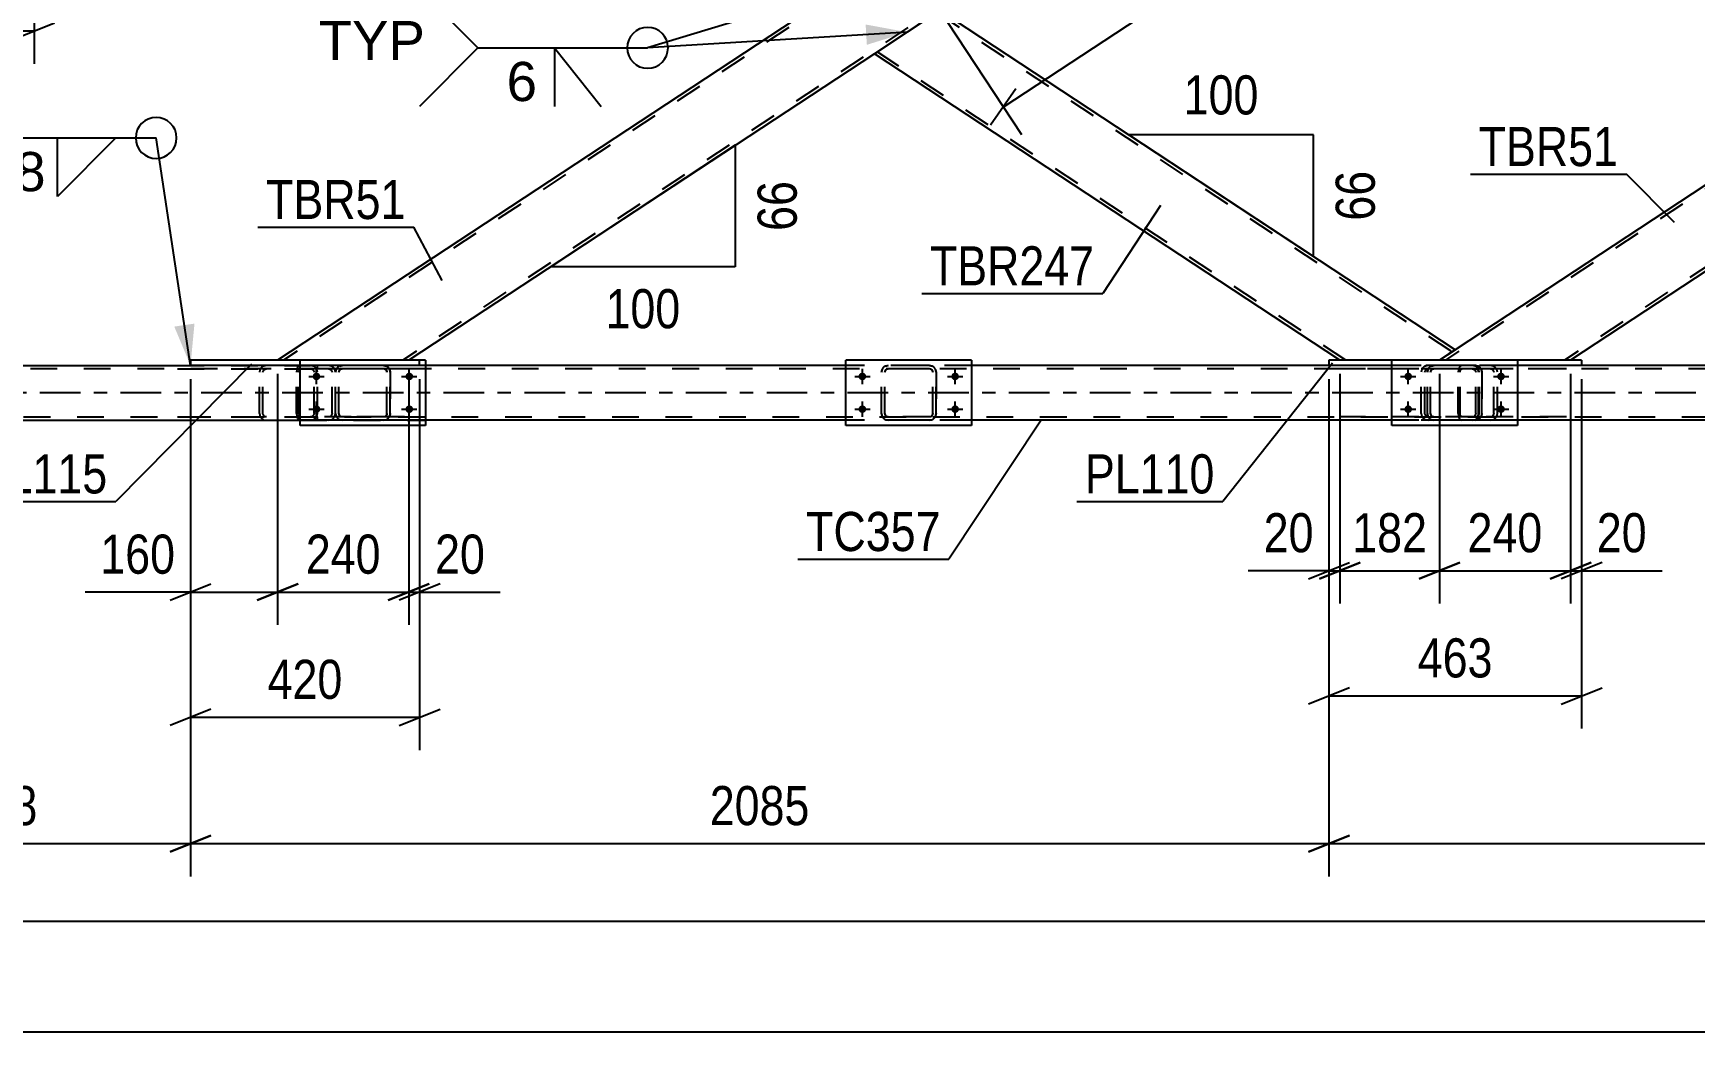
# Model space of a CAD drawing. Header units: millimetres. Extents: x -853 to 336, y -866 to -25.
# Drawn here: x -791.7 to -669.9, y -183.7 to -110.5 of the extents above; entities that cross this region are included whole.
import ezdxf

# ---------------------------------------------------------------- set-up
doc = ezdxf.new("R2010")
doc.units = ezdxf.units.MM
doc.linetypes.add('DXK_LINE_DOT2', pattern=[3.9198, 1.9599, -1.9599])
doc.linetypes.add('DXK_LINE_DOT3', pattern=[5.9187, 2.979, -0.9799, 0.9799, -0.9799])
doc.styles.add('Arial', font='ARIAL.TTF', dxfattribs={"height": 0.2})
doc.styles.add('Arial Narrow', font='ARIALN.TTF', dxfattribs={"height": 0.2})

# ---------------------------------------------------------------- blocks, each defined once
blk = doc.blocks.new('Part-570393679-2955 - 2533')
at = {"color": 7, "linetype": 'DXK_LINE_DOT2'}
for p, q in [((-697.03, -84.28), (-773.35, -134.48)), ((-688.3, -84.28), (-764.61, -134.48)), ((-687.86, -84.28), (-697.47, -84.28)), ((-730.06, -105.72), (-734.87, -108.88)), ((-725.26, -108.88), (-730.06, -112.04)), ((-764.18, -134.48), (-773.79, -134.48))]:
    blk.add_line(p, q, dxfattribs=at)
at = {"color": 2, "linetype": 'Continuous'}
for p, q in [((-697.47, -84.28), (-730.06, -105.72)), ((-687.86, -84.28), (-725.26, -108.88)), ((-734.87, -108.88), (-773.79, -134.48)), ((-730.06, -112.04), (-764.18, -134.48))]:
    blk.add_line(p, q, dxfattribs=at)
blk = doc.blocks.new('Part-570393679-2657 - 2533')
at = {"color": 7, "linetype": 'DXK_LINE_DOT2'}
for p, q in [((-781.12, -134.88), (-771.38, -134.88)), ((-781.12, -135.12), (-771.38, -135.12)), ((-774.61, -134.88), (-774.81, -134.92)), ((-774.79, -135.19), (-774.71, -135.14)), ((-774.71, -135.14), (-774.61, -135.12)), ((-771.18, -134.92), (-771.38, -134.88)), ((-771.38, -135.12), (-771.28, -135.14)), ((-771.28, -135.14), (-771.2, -135.19)), ((-775.09, -135.19), (-775.12, -135.36)), ((-775.12, -138.4), (-775.12, -135.36)), ((-775.08, -135.18), (-775.09, -135.19)), ((-774.87, -135.36), (-774.85, -135.27)), ((-774.87, -138.4), (-774.87, -135.36)), ((-774.85, -135.27), (-774.79, -135.19)), ((-771.2, -135.19), (-771.14, -135.27)), ((-771.14, -135.27), (-771.12, -135.36)), ((-771.12, -138.4), (-771.12, -135.36)), ((-770.87, -135.36), (-770.91, -135.18)), ((-770.87, -138.4), (-770.87, -135.36)), ((-781.12, -138.64), (-771.38, -138.64)), ((-775.12, -138.4), (-775.1, -138.5)), ((-775.1, -138.5), (-775.08, -138.59)), ((-774.85, -138.5), (-774.87, -138.4)), ((-774.79, -138.57), (-774.85, -138.5)), ((-774.71, -138.63), (-774.79, -138.57)), ((-774.61, -138.64), (-774.71, -138.63)), ((-771.28, -138.63), (-771.38, -138.64)), ((-771.2, -138.57), (-771.28, -138.63)), ((-771.14, -138.5), (-771.2, -138.57)), ((-771.12, -138.4), (-771.14, -138.5)), ((-770.91, -138.59), (-770.87, -138.4)), ((-781.12, -138.88), (-771.38, -138.88)), ((-774.81, -138.85), (-774.61, -138.88)), ((-771.38, -138.88), (-771.18, -138.85))]:
    blk.add_line(p, q, dxfattribs=at)
for centre, start, end in [((-774.63, -135.38), 110.7583, 155.68), ((-771.36, -135.38), 24.32, 69.2417), ((-774.63, -138.38), 204.32, 249.2417), ((-771.36, -138.38), 290.7583, 335.68)]:
    blk.add_arc(centre, 0.496, start, end, dxfattribs=at)
blk = doc.blocks.new('Part-570393679-2609 - 2533')
at = {"color": 2, "linetype": 'Continuous'}
for p, q in [((-780.17, -134.48), (-780.17, -134.88)), ((-772.14, -134.48), (-780.17, -134.48)), ((-772.14, -134.88), (-780.17, -134.88))]:
    blk.add_line(p, q, dxfattribs=at)
at = {"color": 7, "linetype": 'DXK_LINE_DOT2'}
for p, q in [((-763.38, -134.48), (-772.14, -134.48)), ((-763.38, -134.88), (-772.14, -134.88)), ((-763.38, -134.88), (-763.38, -134.48))]:
    blk.add_line(p, q, dxfattribs=at)
blk = doc.blocks.new('Part-570393679-2732 - 2533')
at = {"color": 7, "linetype": 'DXK_LINE_DOT2'}
for p, q in [((-611.9, -84.28), (-688.22, -134.48)), ((-603.17, -84.28), (-679.48, -134.48)), ((-602.73, -84.28), (-612.34, -84.28)), ((-644.93, -105.72), (-649.73, -108.88)), ((-640.13, -108.88), (-644.93, -112.04)), ((-687.5, -133.72), (-688.65, -134.48)), ((-679.04, -134.48), (-688.65, -134.48))]:
    blk.add_line(p, q, dxfattribs=at)
at = {"color": 2, "linetype": 'Continuous'}
for p, q in [((-612.34, -84.28), (-644.93, -105.72)), ((-602.73, -84.28), (-640.13, -108.88)), ((-649.73, -108.88), (-687.5, -133.72)), ((-644.93, -112.04), (-679.04, -134.48))]:
    blk.add_line(p, q, dxfattribs=at)
blk = doc.blocks.new('Part-570393679-2752 - 2533')
at = {"color": 7, "linetype": 'DXK_LINE_DOT2'}
for p, q in [((-686.24, -134.88), (-695.99, -134.88)), ((-686.24, -135.12), (-695.99, -135.12)), ((-689.48, -134.88), (-689.67, -134.92)), ((-689.66, -135.19), (-689.58, -135.14)), ((-689.58, -135.14), (-689.48, -135.12)), ((-686.05, -134.92), (-686.24, -134.88)), ((-686.24, -135.12), (-686.15, -135.14)), ((-686.15, -135.14), (-686.06, -135.19)), ((-689.95, -135.18), (-689.99, -135.36)), ((-689.99, -138.4), (-689.99, -135.36)), ((-689.73, -135.36), (-689.71, -135.27)), ((-689.73, -138.4), (-689.73, -135.36)), ((-689.71, -135.27), (-689.66, -135.19)), ((-686.06, -135.19), (-686.01, -135.27)), ((-686.01, -135.27), (-685.99, -135.36)), ((-685.99, -138.4), (-685.99, -135.36)), ((-685.73, -135.36), (-685.77, -135.18)), ((-685.73, -138.4), (-685.73, -135.36)), ((-686.24, -138.64), (-695.99, -138.64)), ((-689.99, -138.4), (-689.95, -138.59)), ((-689.71, -138.5), (-689.73, -138.4)), ((-689.66, -138.57), (-689.71, -138.5)), ((-689.58, -138.63), (-689.66, -138.57)), ((-689.48, -138.64), (-689.58, -138.63)), ((-686.15, -138.63), (-686.24, -138.64)), ((-686.06, -138.57), (-686.15, -138.63)), ((-686.01, -138.5), (-686.06, -138.57)), ((-685.99, -138.4), (-686.01, -138.5)), ((-685.77, -138.59), (-685.73, -138.4)), ((-686.24, -138.88), (-695.99, -138.88)), ((-689.67, -138.85), (-689.48, -138.88)), ((-686.24, -138.88), (-686.05, -138.85))]:
    blk.add_line(p, q, dxfattribs=at)
for centre, start, end in [((-689.5, -135.38), 110.7583, 155.68), ((-686.22, -135.38), 24.32, 69.2417), ((-689.5, -138.38), 204.32, 249.2417), ((-686.22, -138.38), 290.7583, 335.68)]:
    blk.add_arc(centre, 0.496, start, end, dxfattribs=at)
blk = doc.blocks.new('Part-570393679-2786 - 2533')
at = {"color": 7, "linetype": 'DXK_LINE_DOT2'}
for p, q in [((-154.94, -135.12), (-808.08, -135.12)), ((-185.95, -134.88), (-780.17, -134.88)), ((-762.94, -134.88), (-780.17, -134.88)), ((-722.94, -134.88), (-732.14, -134.88)), ((-678.24, -134.88), (-696.75, -134.88)), ((-808.08, -138.64), (-154.94, -138.64)), ((-154.94, -138.88), (-772.14, -138.88)), ((-772.14, -138.88), (-762.94, -138.88)), ((-722.94, -138.88), (-732.14, -138.88)), ((-682.94, -138.88), (-692.14, -138.88))]:
    blk.add_line(p, q, dxfattribs=at)
at = {"color": 2, "linetype": 'Continuous'}
for p, q in [((-798.35, -134.88), (-780.17, -134.88)), ((-732.14, -134.88), (-762.94, -134.88)), ((-696.75, -134.88), (-722.94, -134.88)), ((-652.14, -134.88), (-678.24, -134.88)), ((-798.35, -138.88), (-772.14, -138.88)), ((-732.14, -138.88), (-762.94, -138.88)), ((-692.14, -138.88), (-722.94, -138.88)), ((-652.14, -138.88), (-682.94, -138.88))]:
    blk.add_line(p, q, dxfattribs=at)
at = {"color": 7, "linetype": 'DXK_LINE_DOT3'}
blk.add_line((-154.94, -136.88), (-808.08, -136.88), dxfattribs=at)
blk = doc.blocks.new('Part-570393679-2891 - 2533')
at = {"color": 2, "linetype": 'Continuous'}
for p, q in [((-696.75, -134.48), (-696.75, -134.88)), ((-692.14, -134.48), (-696.75, -134.48)), ((-692.14, -134.88), (-696.75, -134.88)), ((-678.24, -134.48), (-682.94, -134.48)), ((-678.24, -134.88), (-682.94, -134.88)), ((-678.24, -134.48), (-678.24, -134.88))]:
    blk.add_line(p, q, dxfattribs=at)
at = {"color": 7, "linetype": 'DXK_LINE_DOT2'}
for p, q in [((-682.94, -134.48), (-692.14, -134.48)), ((-682.94, -134.88), (-692.14, -134.88))]:
    blk.add_line(p, q, dxfattribs=at)
blk = doc.blocks.new('Part-570393679-2960 - 2533')
at = {"color": 2, "linetype": 'Continuous'}
for p, q in [((-725.26, -108.88), (-730.06, -112.04)), ((-687.5, -133.72), (-725.26, -108.88)), ((-695.95, -134.48), (-730.06, -112.04)), ((-687.53, -133.75), (-688.65, -134.48)), ((-687.5, -133.72), (-687.53, -133.75))]:
    blk.add_line(p, q, dxfattribs=at)
at = {"color": 7, "linetype": 'DXK_LINE_DOT2'}
for p, q in [((-725.48, -109.03), (-687.72, -133.87)), ((-729.85, -111.9), (-729.83, -111.89)), ((-695.51, -134.48), (-729.85, -111.9)), ((-687.72, -133.87), (-687.93, -134.01)), ((-687.5, -133.72), (-687.5, -133.72)), ((-688.65, -134.48), (-695.95, -134.48))]:
    blk.add_line(p, q, dxfattribs=at)
blk = doc.blocks.new('Part-570393679-2987 - 2533')
at = {"color": 7, "linetype": 'DXK_LINE_DOT2'}
for p, q in [((-772.33, -135.02), (-772.39, -135.18)), ((-772.25, -134.92), (-772.33, -135.02)), ((-772.14, -134.88), (-772.25, -134.92)), ((-772.24, -135.19), (-772.19, -135.14)), ((-772.19, -135.14), (-772.14, -135.12)), ((-764.48, -134.88), (-772.14, -134.88)), ((-764.48, -135.12), (-772.14, -135.12)), ((-770.87, -135.12), (-770.87, -134.88)), ((-769.86, -134.92), (-770.05, -134.88)), ((-770.05, -135.12), (-769.96, -135.14)), ((-769.96, -135.14), (-769.87, -135.19)), ((-772.39, -135.18), (-772.41, -135.36)), ((-772.41, -138.4), (-772.41, -135.36)), ((-772.28, -135.36), (-772.27, -135.27)), ((-772.28, -138.4), (-772.28, -135.36)), ((-772.27, -135.27), (-772.24, -135.19)), ((-769.87, -135.19), (-769.82, -135.27)), ((-769.82, -135.27), (-769.8, -135.36)), ((-769.8, -138.4), (-769.8, -135.36)), ((-769.55, -135.36), (-769.59, -135.18)), ((-769.55, -138.4), (-769.55, -135.36)), ((-772.41, -138.4), (-772.39, -138.59)), ((-772.39, -138.59), (-772.33, -138.74)), ((-772.33, -138.74), (-772.25, -138.85)), ((-772.27, -138.5), (-772.28, -138.4)), ((-772.24, -138.57), (-772.27, -138.5)), ((-772.19, -138.63), (-772.24, -138.57)), ((-772.14, -138.64), (-772.19, -138.63)), ((-764.48, -138.64), (-772.14, -138.64)), ((-770.87, -138.88), (-770.87, -138.64)), ((-769.96, -138.63), (-770.05, -138.64)), ((-769.87, -138.57), (-769.96, -138.63)), ((-769.82, -138.5), (-769.87, -138.57)), ((-769.8, -138.4), (-769.82, -138.5)), ((-769.59, -138.59), (-769.55, -138.4)), ((-772.25, -138.85), (-772.14, -138.88)), ((-764.48, -138.88), (-772.14, -138.88)), ((-770.05, -138.88), (-769.86, -138.85))]:
    blk.add_line(p, q, dxfattribs=at)
for centre, start, end in [((-770.04, -135.38), 23.8494, 68.8059), ((-770.04, -138.39), 291.1941, 336.1506)]:
    blk.add_arc(centre, 0.492, start, end, dxfattribs=at)
blk = doc.blocks.new('Part-570393679-2988 - 2533')
at = {"color": 7, "linetype": 'DXK_LINE_DOT2'}
for p, q in [((-687.2, -135.02), (-687.26, -135.18)), ((-687.11, -134.92), (-687.2, -135.02)), ((-687.01, -134.88), (-687.11, -134.92)), ((-687.1, -135.19), (-687.06, -135.14)), ((-687.06, -135.14), (-687.01, -135.12)), ((-679.34, -134.88), (-687.01, -134.88)), ((-679.34, -135.12), (-687.01, -135.12)), ((-685.73, -135.12), (-685.73, -134.88)), ((-684.72, -134.92), (-684.92, -134.88)), ((-684.92, -135.12), (-684.82, -135.14)), ((-684.82, -135.14), (-684.74, -135.19)), ((-687.26, -135.18), (-687.28, -135.36)), ((-687.28, -138.4), (-687.28, -135.36)), ((-687.14, -135.36), (-687.13, -135.27)), ((-687.14, -138.4), (-687.14, -135.36)), ((-687.13, -135.27), (-687.1, -135.19)), ((-684.74, -135.19), (-684.68, -135.27)), ((-684.68, -135.27), (-684.67, -135.36)), ((-684.67, -138.4), (-684.67, -135.36)), ((-684.41, -135.36), (-684.45, -135.18)), ((-684.41, -138.4), (-684.41, -135.36)), ((-687.28, -138.4), (-687.26, -138.59)), ((-687.26, -138.59), (-687.2, -138.74)), ((-687.2, -138.74), (-687.11, -138.85)), ((-687.13, -138.5), (-687.14, -138.4)), ((-687.1, -138.57), (-687.13, -138.5)), ((-687.06, -138.63), (-687.1, -138.57)), ((-687.01, -138.64), (-687.06, -138.63)), ((-679.34, -138.64), (-687.01, -138.64)), ((-685.73, -138.88), (-685.73, -138.64)), ((-684.82, -138.63), (-684.92, -138.64)), ((-684.74, -138.57), (-684.82, -138.63)), ((-684.68, -138.5), (-684.74, -138.57)), ((-684.67, -138.4), (-684.68, -138.5)), ((-684.45, -138.59), (-684.41, -138.4)), ((-687.11, -138.85), (-687.01, -138.88)), ((-679.34, -138.88), (-687.01, -138.88)), ((-684.92, -138.88), (-684.72, -138.85))]:
    blk.add_line(p, q, dxfattribs=at)
for centre, start, end in [((-684.9, -135.38), 23.8494, 68.8059), ((-684.9, -138.39), 291.1941, 336.1506)]:
    blk.add_arc(centre, 0.492, start, end, dxfattribs=at)
blk = doc.blocks.new('Bolt-570393679-3149 - 2533')
at = {"linetype": 'Continuous'}
for points in [[(-690.94, -135.4, -1), (-690.94, -135.96, -1)], [(-684.14, -135.4, -1), (-684.14, -135.96, -1)], [(-690.94, -137.8, -1), (-690.94, -138.36, -1)], [(-684.14, -137.8, -1), (-684.14, -138.36, -1)]]:
    blk.add_hatch(color=1, dxfattribs=at).paths.add_polyline_path(points)
at = {"color": 1, "linetype": 'Continuous'}
for p, q in [((-690.94, -136.24), (-690.94, -135.12)), ((-684.14, -136.24), (-684.14, -135.12)), ((-691.5, -135.68), (-690.38, -135.68)), ((-684.7, -135.68), (-683.58, -135.68)), ((-690.94, -138.64), (-690.94, -137.52)), ((-684.14, -138.64), (-684.14, -137.52)), ((-691.5, -138.08), (-690.38, -138.08)), ((-684.7, -138.08), (-683.58, -138.08))]:
    blk.add_line(p, q, dxfattribs=at)
blk = doc.blocks.new('Part-570393679-3087 - 2533')
at = {"color": 2, "linetype": 'Continuous'}
for p, q in [((-762.94, -134.48), (-772.14, -134.48)), ((-772.14, -139.28), (-772.14, -134.48)), ((-762.94, -134.48), (-762.94, -139.28)), ((-762.94, -139.28), (-772.14, -139.28))]:
    blk.add_line(p, q, dxfattribs=at)
blk = doc.blocks.new('Part-570393679-3072 - 2533')
at = {"color": 2, "linetype": 'Continuous'}
for p, q in [((-722.94, -134.48), (-732.14, -134.48)), ((-732.14, -139.28), (-732.14, -134.48)), ((-722.94, -134.48), (-722.94, -139.28)), ((-722.94, -139.28), (-732.14, -139.28))]:
    blk.add_line(p, q, dxfattribs=at)
blk = doc.blocks.new('Part-570393679-3080 - 2533')
at = {"color": 7, "linetype": 'DXK_LINE_DOT2'}
for p, q in [((-769.24, -134.92), (-769.06, -134.88)), ((-769.06, -134.88), (-769.24, -134.92)), ((-769.23, -135.19), (-769.15, -135.14)), ((-769.15, -135.14), (-769.23, -135.19)), ((-769.15, -135.14), (-769.06, -135.12)), ((-766.02, -134.88), (-769.06, -134.88)), ((-766.02, -135.12), (-769.06, -135.12)), ((-766.02, -134.88), (-765.83, -134.92)), ((-765.83, -134.92), (-766.02, -134.88)), ((-765.92, -135.14), (-766.02, -135.12)), ((-765.92, -135.14), (-765.85, -135.19)), ((-765.85, -135.19), (-765.92, -135.14)), ((-769.54, -135.36), (-769.5, -135.18)), ((-769.5, -135.18), (-769.54, -135.36)), ((-769.54, -138.4), (-769.54, -135.36)), ((-769.54, -135.36), (-769.54, -135.36)), ((-769.54, -138.4), (-769.54, -135.36)), ((-769.3, -135.36), (-769.28, -135.27)), ((-769.28, -135.27), (-769.3, -135.36)), ((-769.3, -138.4), (-769.3, -135.36)), ((-769.3, -135.36), (-769.3, -135.36)), ((-769.3, -138.4), (-769.3, -135.36)), ((-769.28, -135.27), (-769.23, -135.19)), ((-769.23, -135.19), (-769.28, -135.27)), ((-765.85, -135.19), (-765.79, -135.27)), ((-765.79, -135.27), (-765.85, -135.19)), ((-765.79, -135.27), (-765.78, -135.36)), ((-765.78, -135.36), (-765.79, -135.27)), ((-765.78, -138.4), (-765.78, -135.36)), ((-765.78, -135.36), (-765.78, -135.36)), ((-765.78, -138.4), (-765.78, -135.36)), ((-765.57, -135.18), (-765.54, -135.36)), ((-765.54, -135.36), (-765.57, -135.18)), ((-765.54, -138.4), (-765.54, -135.36)), ((-765.54, -135.36), (-765.54, -135.36)), ((-765.54, -135.36), (-765.54, -138.4)), ((-769.54, -138.4), (-769.54, -138.4)), ((-769.5, -138.59), (-769.54, -138.4)), ((-769.54, -138.4), (-769.5, -138.59)), ((-769.3, -138.4), (-769.3, -138.4)), ((-769.28, -138.5), (-769.3, -138.4)), ((-769.3, -138.4), (-769.28, -138.5)), ((-769.23, -138.57), (-769.28, -138.5)), ((-769.28, -138.5), (-769.23, -138.57)), ((-769.15, -138.63), (-769.23, -138.57)), ((-769.23, -138.57), (-769.15, -138.63)), ((-769.06, -138.64), (-769.15, -138.63)), ((-766.02, -138.64), (-769.06, -138.64)), ((-765.92, -138.63), (-766.02, -138.64)), ((-765.85, -138.57), (-765.92, -138.63)), ((-765.92, -138.63), (-765.85, -138.57)), ((-765.79, -138.5), (-765.85, -138.57)), ((-765.85, -138.57), (-765.79, -138.5)), ((-765.78, -138.4), (-765.79, -138.5)), ((-765.79, -138.5), (-765.78, -138.4)), ((-765.78, -138.4), (-765.78, -138.4)), ((-765.54, -138.4), (-765.57, -138.59)), ((-765.57, -138.59), (-765.54, -138.4)), ((-765.54, -138.4), (-765.54, -138.4)), ((-769.06, -138.88), (-769.24, -138.85)), ((-769.24, -138.85), (-769.06, -138.88)), ((-766.02, -138.88), (-769.06, -138.88)), ((-765.83, -138.85), (-766.02, -138.88)), ((-766.02, -138.88), (-765.83, -138.85))]:
    blk.add_line(p, q, dxfattribs=at)
at = {"color": 7, "linetype": 'DXK_LINE_DOT3'}
blk.add_line((-767.54, -136.88), (-767.54, -136.88), dxfattribs=at)
at = {"color": 7, "linetype": 'DXK_LINE_DOT2'}
for centre, start, end in [((-769.06, -135.36), 112.5, 157.5), ((-769.06, -135.36), 112.5, 157.5), ((-766.02, -135.36), 22.5, 67.5), ((-766.02, -135.36), 22.5, 67.5), ((-769.06, -138.4), 202.5, 247.5), ((-769.06, -138.4), 202.5, 247.5), ((-766.02, -138.4), 292.5, 337.5), ((-766.02, -138.4), 292.5, 337.5)]:
    blk.add_arc(centre, 0.48, start, end, dxfattribs=at)
blk = doc.blocks.new('Part-570393679-3100 - 2533')
at = {"color": 7, "linetype": 'DXK_LINE_DOT2'}
for p, q in [((-729.24, -134.92), (-729.06, -134.88)), ((-729.06, -134.88), (-729.24, -134.92)), ((-729.23, -135.19), (-729.15, -135.14)), ((-729.15, -135.14), (-729.23, -135.19)), ((-729.15, -135.14), (-729.06, -135.12)), ((-726.02, -134.88), (-729.06, -134.88)), ((-726.02, -135.12), (-729.06, -135.12)), ((-726.02, -134.88), (-725.83, -134.92)), ((-725.83, -134.92), (-726.02, -134.88)), ((-725.92, -135.14), (-726.02, -135.12)), ((-725.92, -135.14), (-725.85, -135.19)), ((-725.85, -135.19), (-725.92, -135.14)), ((-729.54, -135.36), (-729.5, -135.18)), ((-729.5, -135.18), (-729.54, -135.36)), ((-729.54, -138.4), (-729.54, -135.36)), ((-729.54, -135.36), (-729.54, -135.36)), ((-729.54, -138.4), (-729.54, -135.36)), ((-729.3, -135.36), (-729.28, -135.27)), ((-729.28, -135.27), (-729.3, -135.36)), ((-729.3, -138.4), (-729.3, -135.36)), ((-729.3, -135.36), (-729.3, -135.36)), ((-729.3, -138.4), (-729.3, -135.36)), ((-729.28, -135.27), (-729.23, -135.19)), ((-729.23, -135.19), (-729.28, -135.27)), ((-725.85, -135.19), (-725.79, -135.27)), ((-725.79, -135.27), (-725.85, -135.19)), ((-725.79, -135.27), (-725.78, -135.36)), ((-725.78, -135.36), (-725.79, -135.27)), ((-725.78, -138.4), (-725.78, -135.36)), ((-725.78, -135.36), (-725.78, -135.36)), ((-725.78, -138.4), (-725.78, -135.36)), ((-725.57, -135.18), (-725.54, -135.36)), ((-725.54, -135.36), (-725.57, -135.18)), ((-725.54, -138.4), (-725.54, -135.36)), ((-725.54, -135.36), (-725.54, -135.36)), ((-725.54, -135.36), (-725.54, -138.4)), ((-729.54, -138.4), (-729.54, -138.4)), ((-729.5, -138.59), (-729.54, -138.4)), ((-729.54, -138.4), (-729.5, -138.59)), ((-729.3, -138.4), (-729.3, -138.4)), ((-729.28, -138.5), (-729.3, -138.4)), ((-729.3, -138.4), (-729.28, -138.5)), ((-729.23, -138.57), (-729.28, -138.5)), ((-729.28, -138.5), (-729.23, -138.57)), ((-729.15, -138.63), (-729.23, -138.57)), ((-729.23, -138.57), (-729.15, -138.63)), ((-729.06, -138.64), (-729.15, -138.63)), ((-726.02, -138.64), (-729.06, -138.64)), ((-725.92, -138.63), (-726.02, -138.64)), ((-725.85, -138.57), (-725.92, -138.63)), ((-725.92, -138.63), (-725.85, -138.57)), ((-725.79, -138.5), (-725.85, -138.57)), ((-725.85, -138.57), (-725.79, -138.5)), ((-725.78, -138.4), (-725.79, -138.5)), ((-725.79, -138.5), (-725.78, -138.4)), ((-725.78, -138.4), (-725.78, -138.4)), ((-725.54, -138.4), (-725.57, -138.59)), ((-725.57, -138.59), (-725.54, -138.4)), ((-725.54, -138.4), (-725.54, -138.4)), ((-729.06, -138.88), (-729.24, -138.85)), ((-729.24, -138.85), (-729.06, -138.88)), ((-726.02, -138.88), (-729.06, -138.88)), ((-725.83, -138.85), (-726.02, -138.88)), ((-726.02, -138.88), (-725.83, -138.85))]:
    blk.add_line(p, q, dxfattribs=at)
at = {"color": 7, "linetype": 'DXK_LINE_DOT3'}
blk.add_line((-727.54, -136.88), (-727.54, -136.88), dxfattribs=at)
at = {"color": 7, "linetype": 'DXK_LINE_DOT2'}
for centre, start, end in [((-729.06, -135.36), 112.5, 157.5), ((-729.06, -135.36), 112.5, 157.5), ((-726.02, -135.36), 22.5, 67.5), ((-726.02, -135.36), 22.5, 67.5), ((-729.06, -138.4), 202.5, 247.5), ((-729.06, -138.4), 202.5, 247.5), ((-726.02, -138.4), 292.5, 337.5), ((-726.02, -138.4), 292.5, 337.5)]:
    blk.add_arc(centre, 0.48, start, end, dxfattribs=at)
blk = doc.blocks.new('Part-570393679-3116 - 2533')
at = {"color": 7, "linetype": 'DXK_LINE_DOT2'}
for p, q in [((-689.24, -134.92), (-689.06, -134.88)), ((-689.06, -134.88), (-689.24, -134.92)), ((-689.23, -135.19), (-689.15, -135.14)), ((-689.15, -135.14), (-689.23, -135.19)), ((-689.15, -135.14), (-689.06, -135.12)), ((-686.02, -134.88), (-689.06, -134.88)), ((-686.02, -135.12), (-689.06, -135.12)), ((-686.02, -134.88), (-685.83, -134.92)), ((-685.83, -134.92), (-686.02, -134.88)), ((-685.92, -135.14), (-686.02, -135.12)), ((-685.92, -135.14), (-685.85, -135.19)), ((-685.85, -135.19), (-685.92, -135.14)), ((-689.54, -135.36), (-689.5, -135.18)), ((-689.5, -135.18), (-689.54, -135.36)), ((-689.54, -138.4), (-689.54, -135.36)), ((-689.54, -135.36), (-689.54, -135.36)), ((-689.54, -138.4), (-689.54, -135.36)), ((-689.3, -135.36), (-689.28, -135.27)), ((-689.28, -135.27), (-689.3, -135.36)), ((-689.3, -138.4), (-689.3, -135.36)), ((-689.3, -135.36), (-689.3, -135.36)), ((-689.3, -138.4), (-689.3, -135.36)), ((-689.28, -135.27), (-689.23, -135.19)), ((-689.23, -135.19), (-689.28, -135.27)), ((-685.85, -135.19), (-685.79, -135.27)), ((-685.79, -135.27), (-685.85, -135.19)), ((-685.79, -135.27), (-685.78, -135.36)), ((-685.78, -135.36), (-685.79, -135.27)), ((-685.78, -138.4), (-685.78, -135.36)), ((-685.78, -135.36), (-685.78, -135.36)), ((-685.78, -138.4), (-685.78, -135.36)), ((-685.57, -135.18), (-685.54, -135.36)), ((-685.54, -135.36), (-685.57, -135.18)), ((-685.54, -138.4), (-685.54, -135.36)), ((-685.54, -135.36), (-685.54, -135.36)), ((-685.54, -135.36), (-685.54, -138.4)), ((-689.54, -138.4), (-689.54, -138.4)), ((-689.5, -138.59), (-689.54, -138.4)), ((-689.54, -138.4), (-689.5, -138.59)), ((-689.3, -138.4), (-689.3, -138.4)), ((-689.28, -138.5), (-689.3, -138.4)), ((-689.3, -138.4), (-689.28, -138.5)), ((-689.23, -138.57), (-689.28, -138.5)), ((-689.28, -138.5), (-689.23, -138.57)), ((-689.15, -138.63), (-689.23, -138.57)), ((-689.23, -138.57), (-689.15, -138.63)), ((-689.06, -138.64), (-689.15, -138.63)), ((-686.02, -138.64), (-689.06, -138.64)), ((-685.92, -138.63), (-686.02, -138.64)), ((-685.85, -138.57), (-685.92, -138.63)), ((-685.92, -138.63), (-685.85, -138.57)), ((-685.79, -138.5), (-685.85, -138.57)), ((-685.85, -138.57), (-685.79, -138.5)), ((-685.78, -138.4), (-685.79, -138.5)), ((-685.79, -138.5), (-685.78, -138.4)), ((-685.78, -138.4), (-685.78, -138.4)), ((-685.54, -138.4), (-685.57, -138.59)), ((-685.57, -138.59), (-685.54, -138.4)), ((-685.54, -138.4), (-685.54, -138.4)), ((-689.06, -138.88), (-689.24, -138.85)), ((-689.24, -138.85), (-689.06, -138.88)), ((-686.02, -138.88), (-689.06, -138.88)), ((-685.83, -138.85), (-686.02, -138.88)), ((-686.02, -138.88), (-685.83, -138.85))]:
    blk.add_line(p, q, dxfattribs=at)
at = {"color": 7, "linetype": 'DXK_LINE_DOT3'}
blk.add_line((-687.54, -136.88), (-687.54, -136.88), dxfattribs=at)
at = {"color": 7, "linetype": 'DXK_LINE_DOT2'}
for centre, start, end in [((-689.06, -135.36), 112.5, 157.5), ((-689.06, -135.36), 112.5, 157.5), ((-686.02, -135.36), 22.5, 67.5), ((-686.02, -135.36), 22.5, 67.5), ((-689.06, -138.4), 202.5, 247.5), ((-689.06, -138.4), 202.5, 247.5), ((-686.02, -138.4), 292.5, 337.5), ((-686.02, -138.4), 292.5, 337.5)]:
    blk.add_arc(centre, 0.48, start, end, dxfattribs=at)
blk = doc.blocks.new('Part-570393679-3117 - 2533')
at = {"color": 2, "linetype": 'Continuous'}
for p, q in [((-682.94, -134.48), (-692.14, -134.48)), ((-692.14, -139.28), (-692.14, -134.48)), ((-682.94, -134.48), (-682.94, -139.28)), ((-682.94, -139.28), (-692.14, -139.28))]:
    blk.add_line(p, q, dxfattribs=at)
blk = doc.blocks.new('Bolt-570393679-3128 - 2533')
at = {"linetype": 'Continuous'}
for points in [[(-770.94, -135.4, -1), (-770.94, -135.96, -1)], [(-764.14, -135.4, -1), (-764.14, -135.96, -1)], [(-770.94, -137.8, -1), (-770.94, -138.36, -1)], [(-764.14, -137.8, -1), (-764.14, -138.36, -1)]]:
    blk.add_hatch(color=1, dxfattribs=at).paths.add_polyline_path(points)
at = {"color": 1, "linetype": 'Continuous'}
for p, q in [((-770.94, -136.24), (-770.94, -135.12)), ((-764.14, -136.24), (-764.14, -135.12)), ((-771.5, -135.68), (-770.38, -135.68)), ((-764.7, -135.68), (-763.58, -135.68)), ((-770.94, -138.64), (-770.94, -137.52)), ((-764.14, -138.64), (-764.14, -137.52)), ((-771.5, -138.08), (-770.38, -138.08)), ((-764.7, -138.08), (-763.58, -138.08))]:
    blk.add_line(p, q, dxfattribs=at)
blk = doc.blocks.new('Bolt-570393679-3132 - 2533')
at = {"linetype": 'Continuous'}
for points in [[(-730.94, -135.4, -1), (-730.94, -135.96, -1)], [(-724.14, -135.4, -1), (-724.14, -135.96, -1)], [(-730.94, -137.8, -1), (-730.94, -138.36, -1)], [(-724.14, -137.8, -1), (-724.14, -138.36, -1)]]:
    blk.add_hatch(color=1, dxfattribs=at).paths.add_polyline_path(points)
at = {"color": 1, "linetype": 'Continuous'}
for p, q in [((-730.94, -136.24), (-730.94, -135.12)), ((-724.14, -136.24), (-724.14, -135.12)), ((-731.5, -135.68), (-730.38, -135.68)), ((-724.7, -135.68), (-723.58, -135.68)), ((-730.94, -138.64), (-730.94, -137.52)), ((-724.14, -138.64), (-724.14, -137.52)), ((-731.5, -138.08), (-730.38, -138.08)), ((-724.7, -138.08), (-723.58, -138.08))]:
    blk.add_line(p, q, dxfattribs=at)
blk = doc.blocks.new('StraightDimension-570393679-4027 - 2533')
at = {"color": 7, "linetype": 'Continuous'}
for p, q in [((-791.63, -84.88), (-791.63, -112.77)), ((-808.08, -133.88), (-808.08, -107.52)), ((-806.58, -109.77), (-809.58, -110.97)), ((-808.08, -110.37), (-791.63, -110.37)), ((-793.13, -110.97), (-790.13, -109.77))]:
    blk.add_line(p, q, dxfattribs=at)
at = {"color": 0}
blk.add_wipeout([(-796.51, -109.62), (-796.51, -105.42), (-803.19, -105.42), (-803.19, -109.62)], dxfattribs=at)
at = {"color": 3, "style": 'Arial Narrow'}
blk.add_text('411', height=2.863, dxfattribs=at).set_placement((-802.59, -109.02))
blk = doc.blocks.new('StraightDimension-570393679-3709 - 2533')
at = {"color": 7, "linetype": 'Continuous'}
for p, q in [((-679.04, -135.48), (-679.04, -152.31)), ((-678.24, -135.88), (-678.24, -152.31)), ((-680.54, -150.51), (-677.54, -149.31)), ((-676.74, -149.31), (-679.74, -150.51)), ((-679.04, -149.91), (-678.24, -149.91)), ((-678.24, -149.91), (-672.34, -149.91)), ((-678.24, -149.91), (-672.34, -149.91))]:
    blk.add_line(p, q, dxfattribs=at)
at = {"color": 0}
blk.add_wipeout([(-672.86, -149.16), (-672.86, -144.96), (-677.72, -144.96), (-677.72, -149.16)], dxfattribs=at)
at = {"color": 3, "style": 'Arial Narrow'}
blk.add_text('20', height=2.863, dxfattribs=at).set_placement((-677.12, -148.56))
blk = doc.blocks.new('StraightDimension-570393679-3830 - 2533')
at = {"color": 7, "linetype": 'Continuous'}
for p, q in [((-764.18, -135.48), (-764.18, -153.88)), ((-763.38, -135.88), (-763.38, -153.88)), ((-765.68, -152.08), (-762.68, -150.88)), ((-761.88, -150.88), (-764.88, -152.08)), ((-764.18, -151.48), (-763.38, -151.48)), ((-763.38, -151.48), (-757.47, -151.48)), ((-763.38, -151.48), (-757.47, -151.48))]:
    blk.add_line(p, q, dxfattribs=at)
at = {"color": 0}
blk.add_wipeout([(-758, -150.73), (-758, -146.53), (-762.85, -146.53), (-762.85, -150.73)], dxfattribs=at)
at = {"color": 3, "style": 'Arial Narrow'}
blk.add_text('20', height=2.863, dxfattribs=at).set_placement((-762.25, -150.13))
blk = doc.blocks.new('StraightDimension-570393679-3838 - 2533')
at = {"color": 7, "linetype": 'Continuous'}
for p, q in [((-773.79, -135.48), (-773.79, -153.88)), ((-764.18, -135.48), (-764.18, -153.88)), ((-775.29, -152.08), (-772.29, -150.88)), ((-762.68, -150.88), (-765.68, -152.08)), ((-773.79, -151.48), (-764.18, -151.48))]:
    blk.add_line(p, q, dxfattribs=at)
at = {"color": 0}
blk.add_wipeout([(-765.64, -150.73), (-765.64, -146.53), (-772.32, -146.53), (-772.32, -150.73)], dxfattribs=at)
at = {"color": 3, "style": 'Arial Narrow'}
blk.add_text('240', height=2.863, dxfattribs=at).set_placement((-771.72, -150.13))
blk = doc.blocks.new('StraightDimension-570393679-3867 - 2533')
at = {"color": 7, "linetype": 'Continuous'}
for p, q in [((-780.17, -135.88), (-780.17, -172.3)), ((-696.75, -135.88), (-696.75, -172.3)), ((-778.67, -169.3), (-781.67, -170.5)), ((-780.17, -169.9), (-696.75, -169.9)), ((-698.25, -170.5), (-695.25, -169.3))]:
    blk.add_line(p, q, dxfattribs=at)
at = {"color": 0}
blk.add_wipeout([(-734.2, -169.15), (-734.2, -164.95), (-742.72, -164.95), (-742.72, -169.15)], dxfattribs=at)
at = {"color": 3, "style": 'Arial Narrow'}
blk.add_text('2085', height=2.863, dxfattribs=at).set_placement((-742.12, -168.55))
blk = doc.blocks.new('StraightDimension-570393679-3819 - 2533')
at = {"color": 7, "linetype": 'Continuous'}
for p, q in [((-780.17, -135.88), (-780.17, -163.05)), ((-763.38, -135.88), (-763.38, -163.05)), ((-778.67, -160.05), (-781.67, -161.25)), ((-780.17, -160.65), (-763.38, -160.65)), ((-764.88, -161.25), (-761.88, -160.05))]:
    blk.add_line(p, q, dxfattribs=at)
at = {"color": 0}
blk.add_wipeout([(-768.43, -159.9), (-768.43, -155.7), (-775.12, -155.7), (-775.12, -159.9)], dxfattribs=at)
at = {"color": 3, "style": 'Arial Narrow'}
blk.add_text('420', height=2.863, dxfattribs=at).set_placement((-774.52, -159.3))
blk = doc.blocks.new('StraightDimension-570393679-3857 - 2533')
at = {"color": 7, "linetype": 'Continuous'}
for p, q in [((-780.17, -135.88), (-780.17, -172.3)), ((-808.08, -144.38), (-808.08, -172.3)), ((-806.58, -169.3), (-809.58, -170.5)), ((-808.08, -169.9), (-780.17, -169.9)), ((-781.67, -170.5), (-778.67, -169.3))]:
    blk.add_line(p, q, dxfattribs=at)
at = {"color": 0}
blk.add_wipeout([(-790.78, -169.15), (-790.78, -164.95), (-797.47, -164.95), (-797.47, -169.15)], dxfattribs=at)
at = {"color": 3, "style": 'Arial Narrow'}
blk.add_text('698', height=2.863, dxfattribs=at).set_placement((-796.87, -168.55))
blk = doc.blocks.new('StraightDimension-570393679-3936 - 2533')
at = {"color": 7, "linetype": 'Continuous'}
blk.add_line((-808.72, -183.68), (-114.87, -183.68), dxfattribs=at)
blk = doc.blocks.new('StraightDimension-570393679-4016 - 2533')
at = {"color": 7, "linetype": 'Continuous'}
blk.add_line((-808.08, -175.59), (-115.51, -175.59), dxfattribs=at)
blk = doc.blocks.new('AngleDimension-570393679-24728 - 2533')
at = {"color": 7, "linetype": 'Continuous'}
for p, q in [((-740.25, -118.74), (-753.78, -127.65)), ((-740.25, -118.74), (-740.25, -127.65)), ((-751.6, -126.21), (-753.78, -127.65)), ((-740.25, -127.65), (-753.78, -127.65))]:
    blk.add_line(p, q, dxfattribs=at)
at = {"color": 0}
for points in [[(-735.15, -120.77), (-739.35, -120.77), (-739.35, -125.62), (-735.15, -125.62)], [(-743.67, -132.75), (-743.67, -128.55), (-750.36, -128.55), (-750.36, -132.75)]]:
    blk.add_wipeout(points, dxfattribs=at)
at = {"color": 3, "style": 'Arial Narrow'}
blk.add_text('66', height=2.863, rotation=90.0002, dxfattribs=at).set_placement((-735.75, -125.02))
blk.add_text('100', height=2.863, dxfattribs=at).set_placement((-749.76, -132.15))
blk = doc.blocks.new('StraightDimension-570393679-3685 - 2533')
at = {"color": 7, "linetype": 'Continuous'}
for p, q in [((-696.75, -135.88), (-696.75, -152.31)), ((-695.95, -135.48), (-695.95, -152.31)), ((-698.25, -150.51), (-695.25, -149.31)), ((-694.45, -149.31), (-697.45, -150.51)), ((-696.75, -149.91), (-702.66, -149.91)), ((-696.75, -149.91), (-702.66, -149.91)), ((-696.75, -149.91), (-695.95, -149.91))]:
    blk.add_line(p, q, dxfattribs=at)
at = {"color": 0}
blk.add_wipeout([(-697.28, -149.16), (-697.28, -144.96), (-702.13, -144.96), (-702.13, -149.16)], dxfattribs=at)
at = {"color": 3, "style": 'Arial Narrow'}
blk.add_text('20', height=2.863, dxfattribs=at).set_placement((-701.53, -148.56))
blk = doc.blocks.new('StraightDimension-570393679-3693 - 2533')
at = {"color": 7, "linetype": 'Continuous'}
for p, q in [((-695.95, -135.48), (-695.95, -152.31)), ((-688.65, -135.48), (-688.65, -152.31)), ((-697.45, -150.51), (-694.45, -149.31)), ((-687.15, -149.31), (-690.15, -150.51)), ((-695.95, -149.91), (-688.65, -149.91))]:
    blk.add_line(p, q, dxfattribs=at)
at = {"color": 0}
blk.add_wipeout([(-688.96, -149.16), (-688.96, -144.96), (-695.64, -144.96), (-695.64, -149.16)], dxfattribs=at)
at = {"color": 3, "style": 'Arial Narrow'}
blk.add_text('182', height=2.863, dxfattribs=at).set_placement((-695.04, -148.56))
blk = doc.blocks.new('StraightDimension-570393679-3701 - 2533')
at = {"color": 7, "linetype": 'Continuous'}
for p, q in [((-688.65, -135.48), (-688.65, -152.31)), ((-679.04, -135.48), (-679.04, -152.31)), ((-690.15, -150.51), (-687.15, -149.31)), ((-677.54, -149.31), (-680.54, -150.51)), ((-688.65, -149.91), (-679.04, -149.91))]:
    blk.add_line(p, q, dxfattribs=at)
at = {"color": 0}
blk.add_wipeout([(-680.51, -149.16), (-680.51, -144.96), (-687.19, -144.96), (-687.19, -149.16)], dxfattribs=at)
at = {"color": 3, "style": 'Arial Narrow'}
blk.add_text('240', height=2.863, dxfattribs=at).set_placement((-686.59, -148.56))
blk = doc.blocks.new('StraightDimension-570393679-3718 - 2533')
at = {"color": 7, "linetype": 'Continuous'}
for p, q in [((-696.75, -135.88), (-696.75, -161.48)), ((-678.24, -135.88), (-678.24, -161.48)), ((-695.25, -158.48), (-698.25, -159.68)), ((-696.75, -159.08), (-678.24, -159.08)), ((-679.74, -159.68), (-676.74, -158.48))]:
    blk.add_line(p, q, dxfattribs=at)
at = {"color": 0}
blk.add_wipeout([(-684.16, -158.33), (-684.16, -154.13), (-690.84, -154.13), (-690.84, -158.33)], dxfattribs=at)
at = {"color": 3, "style": 'Arial Narrow'}
blk.add_text('463', height=2.863, dxfattribs=at).set_placement((-690.24, -157.73))
blk = doc.blocks.new('StraightDimension-570393679-3747 - 2533')
at = {"color": 7, "linetype": 'Continuous'}
for p, q in [((-687.31, -85.12), (-681.9, -93.36)), ((-684.14, -92.68), (-682.29, -90.02)), ((-720.61, -115.95), (-683.22, -91.35)), ((-724.71, -109.72), (-719.29, -117.96)), ((-719.69, -114.62), (-721.54, -117.28))]:
    blk.add_line(p, q, dxfattribs=at)
at = {"color": 0}
blk.add_wipeout([(-698.77, -100.68), (-701.08, -97.18), (-708.19, -101.85), (-705.88, -105.36)], dxfattribs=at)
at = {"color": 3, "style": 'Arial Narrow'}
blk.add_text('1119', height=2.863, rotation=33.3347, dxfattribs=at).set_placement((-705.71, -104.53))
blk = doc.blocks.new('StraightDimension-570393679-3846 - 2533')
at = {"color": 7, "linetype": 'Continuous'}
for p, q in [((-780.17, -135.88), (-780.17, -153.88)), ((-773.79, -135.48), (-773.79, -153.88)), ((-781.67, -152.08), (-778.67, -150.88)), ((-772.29, -150.88), (-775.29, -152.08)), ((-780.17, -151.48), (-787.9, -151.48)), ((-780.17, -151.48), (-787.9, -151.48)), ((-780.17, -151.48), (-773.79, -151.48))]:
    blk.add_line(p, q, dxfattribs=at)
at = {"color": 0}
blk.add_wipeout([(-780.7, -150.73), (-780.7, -146.53), (-787.38, -146.53), (-787.38, -150.73)], dxfattribs=at)
at = {"color": 3, "style": 'Arial Narrow'}
blk.add_text('160', height=2.863, dxfattribs=at).set_placement((-786.78, -150.13))
blk = doc.blocks.new('StraightDimension-570393679-3877 - 2533')
at = {"color": 7, "linetype": 'Continuous'}
for p, q in [((-696.75, -135.88), (-696.75, -172.3)), ((-611.62, -135.88), (-611.62, -172.3)), ((-695.25, -169.3), (-698.25, -170.5)), ((-696.75, -169.9), (-611.62, -169.9)), ((-613.12, -170.5), (-610.12, -169.3))]:
    blk.add_line(p, q, dxfattribs=at)
at = {"color": 0}
blk.add_wipeout([(-649.93, -169.15), (-649.93, -164.95), (-658.44, -164.95), (-658.44, -169.15)], dxfattribs=at)
at = {"color": 3, "style": 'Arial Narrow'}
blk.add_text('2128', height=2.863, dxfattribs=at).set_placement((-657.84, -168.55))
blk = doc.blocks.new('AngleDimension-570393679-24713 - 2533')
at = {"color": 7, "linetype": 'Continuous'}
for p, q in [((-707.45, -120.6), (-711.42, -117.99)), ((-697.89, -117.99), (-711.42, -117.99)), ((-697.89, -126.89), (-711.42, -117.99)), ((-697.89, -126.89), (-697.89, -117.99))]:
    blk.add_line(p, q, dxfattribs=at)
at = {"color": 0}
for points in [[(-701.31, -117.09), (-701.31, -112.89), (-707.99, -112.89), (-707.99, -117.09)], [(-692.79, -120.01), (-696.99, -120.01), (-696.99, -124.87), (-692.79, -124.87)]]:
    blk.add_wipeout(points, dxfattribs=at)
at = {"color": 3, "style": 'Arial Narrow'}
blk.add_text('100', height=2.863, dxfattribs=at).set_placement((-707.39, -116.49))
blk.add_text('66', height=2.863, rotation=90.0002, dxfattribs=at).set_placement((-693.39, -124.27))
blk = doc.blocks.new('Mark-570393679-2605 - 2533')
at = {"color": 0}
blk.add_wipeout([(-786.25, -144.25), (-786.25, -141.25), (-795.76, -141.25), (-795.76, -144.25)], dxfattribs=at)
blk.add_wipeout([(-786.25, -144.25), (-786.25, -141.25), (-795.76, -141.25), (-795.76, -144.25)], dxfattribs=at)
at = {"color": 30, "linetype": 'Continuous'}
for p in [(-775.71, -134.78), (-796.36, -144.85)]:
    blk.add_line(p, (-785.65, -144.85), dxfattribs=at)
at = {"color": 3, "style": 'Arial Narrow'}
blk.add_text('PL115', height=2.863, dxfattribs=at).set_placement((-795.76, -144.25))
blk = doc.blocks.new('Mark-570393679-2951 - 2533')
at = {"color": 0}
blk.add_wipeout([(-764.4, -124.15), (-764.4, -121.15), (-774.63, -121.15), (-774.63, -124.15)], dxfattribs=at)
blk.add_wipeout([(-764.4, -124.15), (-764.4, -121.15), (-774.63, -121.15), (-774.63, -124.15)], dxfattribs=at)
at = {"color": 30, "linetype": 'Continuous'}
for p in [(-775.23, -124.75), (-761.72, -128.66)]:
    blk.add_line(p, (-763.8, -124.75), dxfattribs=at)
at = {"color": 3, "style": 'Arial Narrow'}
blk.add_text('TBR51', height=2.863, dxfattribs=at).set_placement((-774.63, -124.15))
blk = doc.blocks.new('Mark-570393679-2728 - 2533')
at = {"color": 0}
blk.add_wipeout([(-675.55, -120.27), (-675.55, -117.27), (-685.78, -117.27), (-685.78, -120.27)], dxfattribs=at)
blk.add_wipeout([(-675.55, -120.27), (-675.55, -117.27), (-685.78, -117.27), (-685.78, -120.27)], dxfattribs=at)
at = {"color": 30, "linetype": 'Continuous'}
for p in [(-686.38, -120.87), (-671.42, -124.41)]:
    blk.add_line(p, (-674.95, -120.87), dxfattribs=at)
at = {"color": 3, "style": 'Arial Narrow'}
blk.add_text('TBR51', height=2.863, dxfattribs=at).set_placement((-685.78, -120.27))
blk = doc.blocks.new('Mark-570393679-2782 - 2533')
at = {"color": 0}
blk.add_wipeout([(-725.2, -148.47), (-725.2, -145.47), (-735.06, -145.47), (-735.06, -148.47)], dxfattribs=at)
blk.add_wipeout([(-725.2, -148.47), (-725.2, -145.47), (-735.06, -145.47), (-735.06, -148.47)], dxfattribs=at)
at = {"color": 30, "linetype": 'Continuous'}
for p in [(-717.83, -138.88), (-735.66, -149.07)]:
    blk.add_line(p, (-724.6, -149.07), dxfattribs=at)
at = {"color": 3, "style": 'Arial Narrow'}
blk.add_text('TC357', height=2.863, dxfattribs=at).set_placement((-735.06, -148.47))
blk = doc.blocks.new('Mark-570393679-2887 - 2533')
at = {"color": 0}
blk.add_wipeout([(-705.12, -144.25), (-705.12, -141.25), (-714.63, -141.25), (-714.63, -144.25)], dxfattribs=at)
blk.add_wipeout([(-705.12, -144.25), (-705.12, -141.25), (-714.63, -141.25), (-714.63, -144.25)], dxfattribs=at)
at = {"color": 30, "linetype": 'Continuous'}
for p in [(-696.5, -134.72), (-715.23, -144.85)]:
    blk.add_line(p, (-704.52, -144.85), dxfattribs=at)
at = {"color": 3, "style": 'Arial Narrow'}
blk.add_text('PL110', height=2.863, dxfattribs=at).set_placement((-714.63, -144.25))
blk = doc.blocks.new('Mark-570393679-2956 - 2533')
at = {"color": 0}
blk.add_wipeout([(-713.93, -129.01), (-713.93, -126.01), (-725.99, -126.01), (-725.99, -129.01)], dxfattribs=at)
blk.add_wipeout([(-713.93, -129.01), (-713.93, -126.01), (-725.99, -126.01), (-725.99, -129.01)], dxfattribs=at)
at = {"color": 30, "linetype": 'Continuous'}
for p in [(-709.09, -123.16), (-726.59, -129.61)]:
    blk.add_line(p, (-713.33, -129.61), dxfattribs=at)
at = {"color": 3, "style": 'Arial Narrow'}
blk.add_text('TBR247', height=2.863, dxfattribs=at).set_placement((-725.99, -129.01))
blk = doc.blocks.new('WeldMark-570393679-4641 - 2533')
at = {"linetype": 'Continuous'}
blk.add_hatch(color=30, dxfattribs=at).paths.add_polyline_path([(-779.88, -131.81), (-780.17, -134.88), (-781.36, -132.03)])
at = {"color": 3, "linetype": 'Continuous'}
for p, q in [((-795.12, -118.21), (-799.4, -113.92)), ((-795.12, -118.21), (-799.4, -122.49)), ((-789.93, -118.21), (-785.65, -118.21)), ((-785.65, -118.21), (-789.93, -122.49)), ((-789.93, -122.49), (-789.93, -118.21))]:
    blk.add_line(p, q, dxfattribs=at)
at = {"color": 30, "linetype": 'Continuous'}
for p in [(-795.12, -118.21), (-780.17, -134.88)]:
    blk.add_line(p, (-782.69, -118.21), dxfattribs=at)
at = {"color": 3, "linetype": 'Continuous'}
for start, end in [(90, 270), (270, 90)]:
    blk.add_arc((-782.69, -118.21), 1.5, start, end, dxfattribs=at)
at = {"color": 0}
blk.add_wipeout([(-790.59, -122.31), (-790.59, -118.91), (-793.22, -118.91), (-793.22, -122.31)], dxfattribs=at)
at = {"color": 3, "style": 'Arial'}
blk.add_text('8', height=2.87, dxfattribs=at).set_placement((-793.02, -122.11))
at = {"color": 0, "linetype": 'Continuous'}
blk.add_wipeout([(-799.02, -119.11), (-799.02, -116.11), (-806.79, -116.11), (-806.79, -119.11)], dxfattribs=at)
blk.add_wipeout([(-799.02, -119.11), (-799.02, -116.11), (-806.79, -116.11), (-806.79, -119.11)], dxfattribs=at)
at = {"color": 3, "linetype": 'Continuous', "style": 'Arial'}
blk.add_text('TYP', height=2.865, dxfattribs=at).set_placement((-806.79, -119.11))
blk = doc.blocks.new('WeldMark-570393679-4662 - 2533')
at = {"linetype": 'Continuous'}
for points in [[(-735.56, -107.46), (-732.47, -107.3), (-735.12, -108.89)], [(-730.7, -109.9), (-727.66, -110.46), (-730.61, -111.39)]]:
    blk.add_hatch(color=30, dxfattribs=at).paths.add_polyline_path(points)
at = {"color": 3, "linetype": 'Continuous'}
for p, q in [((-759.11, -111.61), (-763.39, -107.33)), ((-759.11, -111.61), (-763.39, -115.9)), ((-753.5, -111.61), (-750.07, -115.9)), ((-753.5, -111.61), (-753.5, -115.9))]:
    blk.add_line(p, q, dxfattribs=at)
at = {"color": 30, "linetype": 'Continuous'}
for p in [(-732.47, -107.3), (-727.66, -110.46), (-759.11, -111.61)]:
    blk.add_line(p, (-746.68, -111.61), dxfattribs=at)
at = {"color": 3, "linetype": 'Continuous'}
for start, end in [(90, 270), (270, 90)]:
    blk.add_arc((-746.68, -111.61), 1.5, start, end, dxfattribs=at)
at = {"color": 0}
blk.add_wipeout([(-754.58, -115.71), (-754.58, -112.31), (-757.21, -112.31), (-757.21, -115.71)], dxfattribs=at)
at = {"color": 3, "style": 'Arial'}
blk.add_text('6', height=2.87, dxfattribs=at).set_placement((-757.01, -115.51))
at = {"color": 0, "linetype": 'Continuous'}
blk.add_wipeout([(-763.01, -112.51), (-763.01, -109.51), (-770.78, -109.51), (-770.78, -112.51)], dxfattribs=at)
blk.add_wipeout([(-763.01, -112.51), (-763.01, -109.51), (-770.78, -109.51), (-770.78, -112.51)], dxfattribs=at)
at = {"color": 3, "linetype": 'Continuous', "style": 'Arial'}
blk.add_text('TYP', height=2.865, dxfattribs=at).set_placement((-770.78, -112.51))

msp = doc.modelspace()

# ---------------------------------------------------------------- block references
for name in ['StraightDimension-570393679-4027 - 2533', 'Part-570393679-2955 - 2533', 'Part-570393679-2732 - 2533', 'Part-570393679-2960 - 2533', 'Part-570393679-2786 - 2533', 'Part-570393679-2657 - 2533', 'Part-570393679-2609 - 2533', 'Part-570393679-2987 - 2533', 'Part-570393679-3087 - 2533', 'Bolt-570393679-3128 - 2533', 'Part-570393679-3080 - 2533', 'Part-570393679-3072 - 2533', 'Bolt-570393679-3132 - 2533', 'Part-570393679-3100 - 2533', 'Part-570393679-2891 - 2533', 'Part-570393679-2752 - 2533', 'Part-570393679-3117 - 2533', 'Bolt-570393679-3149 - 2533', 'Part-570393679-3116 - 2533', 'Part-570393679-2988 - 2533']:
    msp.add_blockref(name, (0, 0))

# ---------------------------------------------------------------- next in the draw order: block references
for name in ['StraightDimension-570393679-3747 - 2533', 'WeldMark-570393679-4662 - 2533', 'AngleDimension-570393679-24728 - 2533', 'Mark-570393679-2951 - 2533', 'StraightDimension-570393679-3830 - 2533', 'StraightDimension-570393679-3709 - 2533']:
    msp.add_blockref(name, (0, 0))

# ---------------------------------------------------------------- next in the draw order: block references
for name in ['AngleDimension-570393679-24713 - 2533', 'Mark-570393679-2728 - 2533', 'StraightDimension-570393679-3838 - 2533']:
    msp.add_blockref(name, (0, 0))

# ---------------------------------------------------------------- next in the draw order: block references
for name in ['Mark-570393679-2956 - 2533', 'StraightDimension-570393679-3867 - 2533']:
    msp.add_blockref(name, (0, 0))

# ---------------------------------------------------------------- next in the draw order: block references
msp.add_blockref('StraightDimension-570393679-3819 - 2533', (0, 0))

# ---------------------------------------------------------------- next in the draw order: block references
msp.add_blockref('StraightDimension-570393679-3857 - 2533', (0, 0))

# ---------------------------------------------------------------- next in the draw order: block references
msp.add_blockref('StraightDimension-570393679-3936 - 2533', (0, 0))

# ---------------------------------------------------------------- next in the draw order: block references
msp.add_blockref('StraightDimension-570393679-4016 - 2533', (0, 0))

# ---------------------------------------------------------------- next in the draw order: block references
for name in ['StraightDimension-570393679-3846 - 2533', 'StraightDimension-570393679-3685 - 2533', 'Mark-570393679-2782 - 2533']:
    msp.add_blockref(name, (0, 0))

# ---------------------------------------------------------------- next in the draw order: block references
for name in ['Mark-570393679-2605 - 2533', 'StraightDimension-570393679-3693 - 2533']:
    msp.add_blockref(name, (0, 0))

# ---------------------------------------------------------------- next in the draw order: block references
for name in ['WeldMark-570393679-4641 - 2533', 'StraightDimension-570393679-3701 - 2533']:
    msp.add_blockref(name, (0, 0))

# ---------------------------------------------------------------- next in the draw order: block references
msp.add_blockref('StraightDimension-570393679-3718 - 2533', (0, 0))

# ---------------------------------------------------------------- next in the draw order: block references
msp.add_blockref('StraightDimension-570393679-3877 - 2533', (0, 0))

# ---------------------------------------------------------------- next in the draw order: block references
msp.add_blockref('Mark-570393679-2887 - 2533', (0, 0))

doc.saveas('drawing.dxf')
